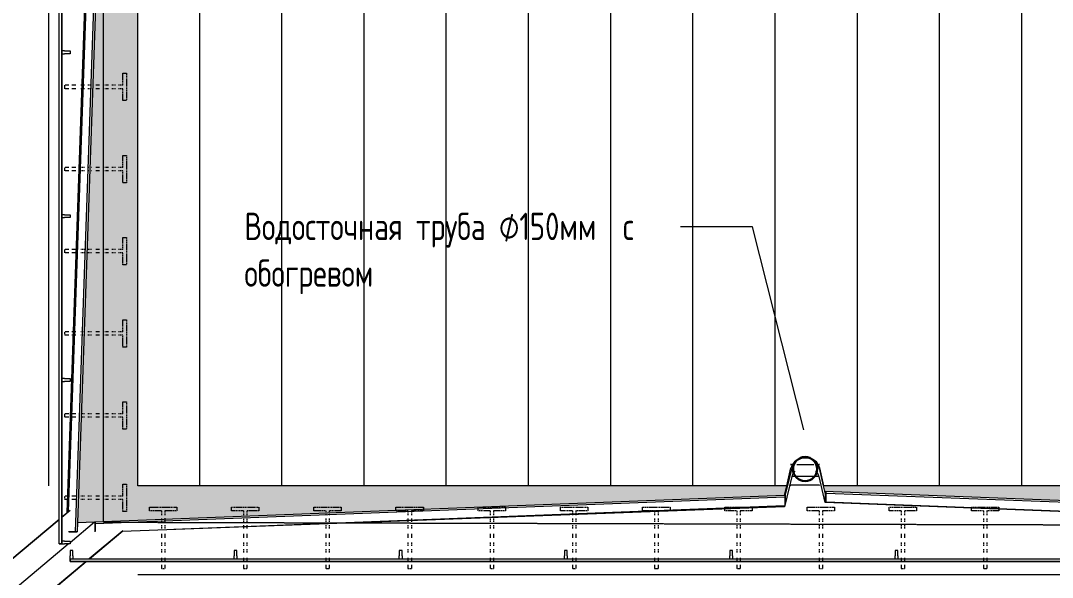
# Model space of a CAD drawing. Header units: millimetres. Extents: x -10178924 to 11692288, y -947381 to 58396.
# Drawn here: x 10250 to 17780, y -551515 to -547449 of the extents above; entities that cross this region are included whole.
import ezdxf

# ---------------------------------------------------------------- set-up
doc = ezdxf.new("R2010")
doc.units = ezdxf.units.MM
doc.linetypes.add('ADSK_Скрыто', pattern=[6, 3, -3])
doc.linetypes.add('ADSK_Штриховая_ш3 п1_5', pattern=[4.5, 3, -1.5])
for name, color, linetype, lineweight in [('Аннотация', 7, 'Continuous', 18), ('Антураж', 7, 'Continuous', 18), ('Крыша штриховка', 7, 'Continuous', 9), ('Обобщенные модели', 7, 'Continuous', 18), ('Ограждение', 7, 'Continuous', 9), ('Узлы', 7, 'Continuous', 18)]:
    doc.layers.add(name, color=color, linetype=linetype, lineweight=lineweight)
doc.layers.add('Линии', color=7, linetype='Continuous', lineweight=9, true_color=0x00a600)
doc.styles.add('GOST Common_3', font='GOST_Common.ttf', dxfattribs={"width": 0.8, "height": 350})

# ---------------------------------------------------------------- blocks, each defined once
blk = doc.blocks.new('Ограждение - 20 доп поручень 300-1864261-План кровли АР')
at = {"layer": 'Ограждение'}
for p, q in [((-60, 10), (-40, 10)), ((-60, 10), (-60, -10)), ((0, 10), (-40, 10)), ((0, -10), (0, 10)), ((-40, -10), (-60, -10)), ((-40, -10), (0, -10))]:
    blk.add_line(p, q, dxfattribs=at)
blk = doc.blocks.new('Ограждение - Ограждение-2505142-План кровли АР')
at = {"extrusion": (0, 0, -1), "zscale": -1, "rotation": 180}
for p in [(-10610.7, 16843.2), (-10610.7, 15646.6), (-10610.7, 14450.1), (-10610.7, 13263.5)]:
    blk.add_blockref('Ограждение - 20 доп поручень 300-1864261-План кровли АР', p, dxfattribs=at)
blk = doc.blocks.new('Тип верхнего поручня - Верхний поручень_Внутренний_-2505167-План кровли АР')
at = {"layer": 'Ограждение'}
for p, q in [((10530.7, 13253.5), (10530.7, 20417.7)), ((10550.7, 20437.7), (10550.7, 13253.5)), ((10550.7, 13253.5), (10530.7, 13253.5))]:
    blk.add_line(p, q, dxfattribs=at)
blk = doc.blocks.new('Тип верхнего поручня - Верхний поручень_Внутренний_-V27-План кровли АР')
at = {"layer": 'Ограждение'}
for p, q in [((10530.7, 13253.5), (10530.7, 20427.7)), ((10550.7, 13253.5), (10550.7, 20427.7)), ((10530.7, 13253.5), (10550.7, 13253.5))]:
    blk.add_line(p, q, dxfattribs=at)
blk = doc.blocks.new('Водосток - Тип 1 _карниз больше 490мм_-V29-План кровли АР')
at = {"layer": 'Обобщенные модели'}
for p, q in [((18.8, 285), (33.5, 285)), ((65.3, 285), (125, 285)), ((125, 285), (188.9, 285)), ((220.7, 285), (231.2, 285)), ((125, 135), (18.8, 135)), ((231.2, 135), (125, 135))]:
    blk.add_line(p, q, dxfattribs=at)
for points, knots in [([(30.5, 278.2), (30.2, 279), (28.8, 281.5), (25.1, 284.3), (21.1, 285), (18.8, 285)], [-0.143133, -0.143133, -0.143133, -0.143133, -0.1176471, -0.0588235, 0, 0, 0, 0]), ([(231.2, 285), (228.9, 285), (225.6, 284.4), (222.9, 282.7), (222, 281.9)], [-1, -1, -1, -1, -0.94117647, -0.90191459, -0.90191459, -0.90191459, -0.90191459]), ([(222.5, 205.5), (222.5, 204.6), (222.4, 201.8), (222.3, 199), (222.2, 197.1)], [-0.48122835, -0.48122835, -0.48122835, -0.48122835, -0.47058824, -0.44620916, -0.44620916, -0.44620916, -0.44620916]), ([(18.8, 135), (21.1, 135), (24.1, 135.5), (26.7, 137), (27.4, 137.6)], [-1, -1, -1, -1, -0.94117647, -0.90945651, -0.90945651, -0.90945651, -0.90945651]), ([(222.6, 137.6), (223.3, 137), (225.9, 135.5), (228.9, 135), (231.2, 135)], [-0.0906302, -0.0906302, -0.0906302, -0.0906302, -0.05882353, 0, 0, 0, 0])]:
    blk.add_open_spline(points, degree=3, knots=knots, dxfattribs=at)
blk = doc.blocks.new('Ограждение - Ограждение-2940136-План кровли АР')
at = {"rotation": 89.99999999999946}
for p in [(10620.7, 13205.5), (11817, 13205.5), (13023.3, 13205.5), (14229.6, 13205.5), (15435.8, 13205.5), (16642.1, 13205.5)]:
    blk.add_blockref('Ограждение - 20 доп поручень 300-1864261-План кровли АР', p, dxfattribs=at)
blk = doc.blocks.new('Тип верхнего поручня - Верхний поручень_Внутренний_-2940138-План кровли АР')
at = {"layer": 'Ограждение'}
for p, q in [((10610.7, 13125.5), (10610.7, 13145.5)), ((10610.7, 13145.5), (38154.9, 13145.5)), ((38164.9, 13125.5), (10610.7, 13125.5))]:
    blk.add_line(p, q, dxfattribs=at)
blk = doc.blocks.new('Тип верхнего поручня - Верхний поручень_Внутренний_-V31-План кровли АР')
at = {"layer": 'Ограждение'}
for p, q in [((10610.7, 13145.5), (10610.7, 13125.5)), ((10610.7, 13145.5), (38154.9, 13145.5)), ((10610.7, 13125.5), (38164.9, 13125.5))]:
    blk.add_line(p, q, dxfattribs=at)
blk = doc.blocks.new('Ограждение - Ограждение-2967915-План кровли АР')
at = {"layer": 'Ограждение'}
for p, q in [((10550.7, 13450.8), (10610.1, 13500.5)), ((10550.7, 13448.9), (10610.7, 13499.1)), ((3966.9, 7941), (10530.7, 13434.1)), ((3966.9, 7939.1), (10530.7, 13432.2)), ((10610.7, 13264.5), (10789.7, 13414.2)), ((10994.9, 13349.9), (10750.7, 13145.5)), ((10752.9, 13145.5), (10996.3, 13349.2)), ((4418.6, 8082.5), (10597.6, 13253.5)), ((10726.8, 13125.5), (4323.3, 7766.6)), ((4325.5, 7766.6), (10729, 13125.5)), ((3781.3, 7785.6), (3820.6, 7818.5)), ((3782.2, 7784.6), (3781.3, 7785.6)), ((3782.2, 7784.6), (3822.7, 7818.5)), ((3824.2, 7734.4), (3782.2, 7784.6)), ((3947, 7587.7), (3930.7, 7607.2)), ((3981.9, 7654), (4009, 7629.3)), ((4013.9, 7507.7), (3962.9, 7568.7)), ((4062.5, 7548.4), (4013.9, 7507.7)), ((4014.8, 7506.6), (4062.5, 7546.5)), ((4014.8, 7506.6), (4013.9, 7507.7))]:
    blk.add_line(p, q, dxfattribs=at)
blk = doc.blocks.new('Ограждение - Ограждение-2968274-План кровли АР')
at = {"layer": 'Ограждение'}
for p, q in [((10740, 20784.2), (10746.1, 20791.2)), ((10861.9, 20707.9), (10550.7, 20351.2)), ((10585.7, 20443), (10840.6, 20735.2)), ((10790.6, 20778.7), (10840.6, 20735.2)), ((10840.6, 20735.2), (10853.4, 20724)), ((10853.4, 20724), (10861.6, 20716.8)), ((10550.7, 20186.8), (10847.3, 20526.8)), ((10550.7, 20402.9), (10568.3, 20423)), ((3917.7, 12797.5), (10530.7, 20379.9)), ((10530.7, 20328.2), (3962.8, 12797.5)), ((4019.8, 12698.4), (10530.7, 20163.8)), ((3831.3, 12862.8), (9632.6, 19514.6)), ((3906.2, 12797.5), (3831.3, 12862.8)), ((4019.8, 12698.4), (3966.9, 12744.5))]:
    blk.add_line(p, q, dxfattribs=at)
blk = doc.blocks.new('Ограждение - Ограждение-2968875-План кровли АР')
at = {"layer": 'Ограждение'}
for p, q in [((17774, 20935.9), (18467.1, 19851.4)), ((18476.8, 19833.6), (17774.1, 20933.1)), ((17443.9, 20776.7), (18858.8, 18563.1)), ((17445.7, 20776.5), (18865.6, 18555)), ((17669.3, 20760.9), (17763.3, 20613.8)), ((17793.1, 20567.2), (18276.2, 19811.3)), ((19287.9, 17891.6), (19368.4, 17765.7)), ((19289.6, 17891.6), (19369.4, 17766.7)), ((19368.7, 17765.7), (19516, 17871.6)), ((19516, 17871.6), (19369.4, 17766.7)), ((19503.2, 17891.6), (19516, 17871.6)), ((19516, 17871.6), (19539.8, 17891.6)), ((19516, 17871.6), (23426.4, 13678.1)), ((23674, 13678.1), (19744.9, 17891.6)), ((19746.9, 17891.6), (23676, 13678.1)), ((19368.4, 17765.7), (19421.9, 17803.9)), ((19367.7, 17764.7), (19368.7, 17765.7)), ((19367.7, 17764.7), (23178.4, 13678.1)), ((19369.4, 17766.7), (19368.4, 17765.7)), ((19368.7, 17765.7), (23180.4, 13678.1))]:
    blk.add_line(p, q, dxfattribs=at)
blk = doc.blocks.new('Антураж 4 - Антураж 4-5053377-План кровли АР')
at = {"layer": 'Антураж'}
for p, q in [((15877.1, 13806.8), (15832.7, 13620.9)), ((15841.3, 13678.1), (15872.2, 13807.8)), ((16077.1, 13806.8), (16107.8, 13678.1)), ((16113, 13677.9), (16082, 13807.8)), ((15877.1, 13745.3), (15824.2, 13523.8)), ((16077.1, 13745.3), (15877.1, 13745.3)), ((16122.3, 13556), (16077.1, 13745.3)), ((16117.3, 13638.2), (16121.4, 13620.9)), ((16126.3, 13621.9), (16122.5, 13638)), ((16127.8, 13622.4), (16128.5, 13637.8)), ((15826.4, 13594.4), (10793.6, 13399)), ((15825.7, 13609.8), (15826.4, 13594.4)), ((15826.4, 13594.4), (15826.4, 13532.9)), ((15827.8, 13621.9), (15827.8, 13558.3)), ((15832.7, 13620.9), (15827.8, 13621.9)), ((15827.8, 13558.3), (15832.3, 13557.4)), ((15832.7, 13559.4), (15832.7, 13620.9)), ((16121.4, 13620.9), (16126.3, 13621.9)), ((16121.4, 13620.9), (16121.4, 13559.4)), ((16126.3, 13558.3), (16121.9, 13557.4)), ((24355.3, 13238.2), (16122.3, 13556)), ((16126.3, 13558.3), (16126.3, 13621.9)), ((24360.3, 13304.6), (16127.8, 13622.4)), ((16127.8, 13558.8), (16127.8, 13622.4)), ((24360.3, 13240.9), (16127.8, 13558.8)), ((15824.2, 13523.8), (10989.5, 13343.5)), ((15825.9, 13530.7), (11368.2, 13357.7)), ((10793.6, 13399), (10792.8, 13414.4)), ((10792.8, 13414.4), (10792.8, 13408)), ((10792.8, 13408), (10793.1, 13401.7)), ((10793, 13405.6), (10793, 13407.7)), ((10793, 13407.7), (10793.3, 13401.4)), ((10793.1, 13403.8), (10793, 13405.6)), ((10793.1, 13401.7), (10793.1, 13403.8)), ((10793.3, 13401.4), (10793.3, 13345.5)), ((10793.6, 13341), (10793.6, 13399))]:
    blk.add_line(p, q, dxfattribs=at)
for centre, major_axis, start_param, end_param in [((15977.1, 13787.3), (107.3, 0), 0.212798, 2.928795), ((15977.1, 13787.3), (102.3, 0), 0.212798, 2.928795), ((15977.1, 13723.6), (102.3, 0), 2.437166, 2.903999), ((15977.1, 13723.6), (102.3, 0), 0.237594, 0.721075)]:
    blk.add_ellipse(centre, major_axis=major_axis, ratio=0.905569, start_param=start_param, end_param=end_param, dxfattribs=at)
blk = doc.blocks.new('Антураж 21 - Антураж 21-5695973-План кровли АР')
at = {"layer": 'Антураж'}
for p, q in [((10905, 20720.7), (10646.7, 13342)), ((10857.1, 20720.7), (10905, 20720.7)), ((10905, 20720.7), (10920.8, 20720.1)), ((10589.6, 13483.3), (10836, 20513.8)), ((10843.6, 20522.5), (10597.4, 13489.8)), ((9367.8, 12460.9), (9600.4, 19097.1)), ((9602.3, 19099.3), (9369.7, 12462.4)), ((10664.9, 13409.4), (10662.5, 13341.4)), ((10646.7, 13342), (10600.2, 13342)), ((10604.7, 13341.9), (10649.5, 13341.9)), ((10662.5, 13341.4), (10646.7, 13342)), ((10649.5, 13341.9), (10656, 13341.6)), ((10652.4, 13341.7), (10650.5, 13341.7)), ((10650.5, 13341.7), (10657.1, 13341.4)), ((10654.2, 13341.6), (10652.4, 13341.7)), ((10656, 13341.6), (10654.2, 13341.6)), ((10657.1, 13341.4), (10662.5, 13341.4))]:
    blk.add_line(p, q, dxfattribs=at)
blk = doc.blocks.new('Кровля')
at = {"layer": 'Крыша штриховка'}
h = blk.add_hatch(dxfattribs=at)
h.set_pattern_fill('FP_3', color=256, style=0, pattern_type=2)
h.set_pattern_definition([(270, (156.06, -17199.3), (600, 4e-14), [])])
h.paths.add_polyline_path([(37615.8, 13678.1), (37706.7, 13678.1), (37706.7, 19364), (31852, 19566.7), (30291.8, 19358.3), (30008.9, 18978.9), (30109.6, 18978.9), (30088.8, 18918.9), (29964.2, 18918.9), (29183.2, 17873.2), (29184.3, 17872), (25273.5, 13678.1), (32606.4, 13678.1), (32637.3, 13807.8), (32645.4, 13826), (32644.4, 13828.6), (32639.9, 13832), (32639.9, 13833.1), (32648.6, 13833.1), (32650.8, 13838.2), (32677.9, 13864.5), (32708.1, 13879.1), (32742.2, 13884.4), (32778.6, 13878.6), (32809.6, 13862.9), (32834.6, 13835.9), (32835.9, 13833.1), (32840.3, 13832), (32837.3, 13829.7), (32847.3, 13806.8), (32878, 13678.1), (37490, 13678.1)])
h.paths.add_polyline_path([(11110.2, 13678.1), (15841.3, 13678.1), (15872.2, 13807.8), (15880.3, 13826), (15879.2, 13828.6), (15874.8, 13832), (15874.8, 13833.1), (15883.5, 13833.1), (15885.7, 13838.2), (15912.8, 13864.5), (15943, 13879.1), (15977.1, 13884.4), (16013.5, 13878.6), (16044.5, 13862.9), (16069.5, 13835.9), (16070.8, 13833.1), (16075.2, 13832), (16072.2, 13829.7), (16082.2, 13806.8), (16112.9, 13678.1), (23178.4, 13678.1), (19368.4, 17765.4), (19370.1, 17766.7), (19368.4, 17765.7), (19287.9, 17891.6), (18889.8, 17891.6), (18418.2, 19252.3), (18339.2, 19376), (16914.3, 19566.4), (11105, 19365.2), (11105, 13678.1)])
h.paths.add_polyline_path([(32837.2, 13745.3), (32841.3, 13745.3), (32837.6, 13751.1)])
h.paths.add_polyline_path([(16076.1, 13745.3), (16072.5, 13751.1), (16072.5, 13745.3)])
h.paths.add_polyline_path([(11105, 20651.5), (12590.9, 20677.2), (15833.4, 20789.5), (15843.6, 20837), (15833.4, 20838.9), (11105, 20675.2)])
h.paths.add_polyline_path([(37706.7, 20653.4), (37706.7, 20941.3), (37670, 20941.3), (37670, 20675.2), (32021.5, 20870.7), (32024.3, 20856.6), (32024.3, 20850.2), (37670, 20654.7)])
h.paths.add_polyline_path([(17085.6, 20843.6), (17050, 20941.3), (16776.8, 20941.3), (16764.9, 20886.4), (17050, 20848.3)])
h.paths.add_polyline_path([(31690, 20845.2), (31726.8, 20851.2), (31726.8, 20857.6), (31744.9, 20941.3), (31725, 20941.3), (31690.2, 20845.7)])
h = blk.add_hatch(dxfattribs=at)
h.set_pattern_fill('FP_9', color=256, style=0, pattern_type=2)
h.set_pattern_definition([(180, (1558.75, 0), (-7e-14, -600), [])])
h.paths.add_polyline_path([(3966.9, 7941), (9367.8, 12460.9), (9600.4, 19097.1), (4019.8, 12698.4), (3966.9, 12744.5), (3966.9, 8266.8)])
h.paths.add_polyline_path([(10589.6, 13483.3), (10597.4, 13489.8), (10842.9, 20521.7), (10836, 20513.8), (10592.2, 13557.8)])
h.paths.add_polyline_path([(10920.8, 20720.1), (10923.6, 20798), (10919.1, 20799.4), (10853.4, 20724), (10857.1, 20720.7), (10914.4, 20720.4)])
h = blk.add_hatch(dxfattribs=at)
h.set_pattern_fill('FP_23', color=256, style=0, pattern_type=2)
h.set_pattern_definition([(270, (0, 2567.63), (600, 4e-14), [])])
h.paths.add_polyline_path([(3981.9, 7654), (4418.6, 8082.5), (3966.9, 7704.5), (3966.9, 7665.2), (3976.2, 7658.3)])
h.paths.add_polyline_path([(44717.3, 7766.6), (44900, 7766.6), (39419.5, 12094.4), (35435, 12262.6), (35435, 8885), (33439.1, 8885), (33439.1, 12346.9), (32344.8, 12393.1), (32008.1, 12380.1), (32008.1, 12195.2), (33275.3, 12195.2), (33275.3, 11802.4), (32008.1, 11802.4), (32008.1, 11561.3), (33275.3, 11561.3), (33275.3, 11168.5), (32008.1, 11168.5), (32008.1, 10907.8), (33275.3, 10907.8), (33275.3, 10514.9), (32008.1, 10514.9), (32008.1, 10273.9), (33275.3, 10273.9), (33275.3, 9881), (32008.1, 9881), (32008.1, 9640), (33275.3, 9640), (33275.3, 9247.1), (32008.1, 9247.1), (32008.1, 9006.1), (33275.3, 9006.1), (33275.3, 8613.2), (31875.3, 8613.2), (31875.3, 8893), (17020, 8893.7), (17020, 12368.1), (16400.1, 12392.1), (14513.7, 12321.7), (14513.7, 12309.4), (14550, 12309.4), (14550, 9189.4), (14513.7, 9189.4), (14513.7, 8885), (12713.7, 8885), (12713.7, 9189.4), (12664, 9189.4), (12664, 12252.8), (9546.6, 12136), (4325.5, 7766.6), (14440.9, 7766.6), (14440.9, 8352.9), (15840.9, 8352.9), (15840.9, 7766.6), (19614.6, 7766.6), (19614.6, 8375.4), (21115.3, 8375), (21115.3, 7766.6), (27609.3, 7766.6), (27609.3, 8373.2), (23414.4, 8373.2), (23414.4, 8378.5), (22014.4, 8378.5), (22014.4, 8771.3), (23414.4, 8771.3), (23414.4, 8766), (31814.4, 8766), (31814.4, 8373.2), (29114.6, 8373.2), (29114.6, 7766.6), (29660.9, 7766.6), (29660.9, 8332.9), (31240.5, 8332.9), (31240.5, 7766.6), (39870.1, 7766.6), (39870.1, 8332.9), (41229.7, 8332.9), (41229.7, 7766.6), (44398.6, 7766.6)])
h.paths.add_polyline_path([(20144.4, 8378.5), (19194.4, 8378.5), (19194.4, 8771.3), (21994.4, 8771.3), (21994.4, 8378.5), (20494.1, 8378.5)])
h.paths.add_polyline_path([(18698.9, 8378.5), (17790.5, 8378.5), (17790.5, 8771.3), (19190.5, 8771.3), (19190.5, 8378.5), (19060.3, 8378.5)])
h.paths.add_polyline_path([(17670.2, 8378.5), (16370.5, 8378.5), (16370.5, 8771.3), (17770.5, 8771.3), (17770.5, 8378.5), (17737.8, 8378.5)])
h.paths.add_polyline_path([(15550.6, 9038.5), (15218.9, 9038.5), (15218.9, 9431.3), (16618.9, 9431.3), (16618.9, 9038.5), (15807.9, 9038.5)])
h.paths.add_polyline_path([(16169.3, 9599.9), (15218.9, 9599.9), (15218.9, 9992.7), (16618.9, 9992.7), (16618.9, 9599.9), (16518.6, 9599.9)])
h.paths.add_polyline_path([(15807.9, 10147.2), (15218.9, 10147.2), (15218.9, 10540.1), (16618.9, 10540.1), (16618.9, 10147.2), (16169.3, 10147.2)])
h.paths.add_polyline_path([(15318.6, 10781.1), (15218.9, 10781.1), (15218.9, 11174), (16618.9, 11174), (16618.9, 10781.1), (15386.2, 10781.1)])
h.paths.add_polyline_path([(15264.9, 11354.8), (15165.2, 11354.8), (15165.2, 11747.6), (16565.2, 11747.6), (16565.2, 11354.8), (15318.6, 11354.8)])
h.paths.add_polyline_path([(16169.3, 11883), (15165.2, 11883), (15165.2, 12275.8), (16565.2, 12275.8), (16565.2, 11883), (16350, 11883)])
h.paths.add_polyline_path([(24355.3, 13238.2), (32597, 13556), (32597, 13557.5), (32593, 13558.3), (32593, 13621.9), (32596.8, 13638), (32590.8, 13637.8), (32591.5, 13621.9), (32591, 13558.7), (24355.3, 13241.1), (16127.8, 13558.8), (16127.8, 13637.8), (16122.5, 13637.8), (16126.3, 13621.9), (16126.3, 13558.3), (16121.9, 13557.3), (16122.3, 13556), (24355.3, 13238.2)])
h.paths.add_polyline_path([(24359.6, 13320), (24359.6, 13320.3), (24359.6, 13320)])
h.paths.add_polyline_path([(37833.6, 13346.8), (37829.7, 13349.9), (32893, 13558.3), (32893, 13637.3), (32887.8, 13637.3), (32891.4, 13621.9), (32891.4, 13558.3), (32887.1, 13557.3), (32887.7, 13555.6), (37791.1, 13348.6)])
h.paths.add_polyline_path([(11368.2, 13357.7), (15824.2, 13523.8), (15825.9, 13530.7), (11467.3, 13361.5)])
h.paths.add_polyline_path([(15826.4, 13532.9), (15832.3, 13557.4), (15827.8, 13558.3), (15827.8, 13621.9), (15825.7, 13609.7), (15826.4, 13594.4), (15826.4, 13556)])
at = {"layer": 'Узлы', "true_color": 0xffffff}
h = blk.add_hatch(color=7, dxfattribs=at)
h.paths.add_polyline_path([(41826.4, -521.9), (49650.9, -521.9), (49650.9, 475.1), (49562.8, 474), (49503.2, -470.6), (45149.2, -323.1), (41142.1, -458.2), (41079.8, -77.1), (41079.8, -521.9), (41465, -521.9)])
h.paths.add_polyline_path([(-453.6, -388.9), (8078.1, -388.9), (8077.3, -26.3), (7973.5, -276.8), (3655.9, -146.8), (-674.6, -298.6), (-736.9, 259.3), (-736.9, -388.9)])
h.paths.add_polyline_path([(41079.8, 177.9), (41097.9, 182.8), (41188.3, 1719.8), (35856.5, 1526.9), (35850.1, 1488.2), (41079.8, 1488.2), (41079.8, 182)])
h.paths.add_polyline_path([(8078.1, 312.2), (8078.1, 1488.2), (12889.9, 1488.2), (12882.6, 1527), (8005.2, 1701.9), (8062.3, 316.3)])
h.paths.add_polyline_path([(-736.9, 502.7), (-468.8, 8048.7), (-6523.1, 7837.4), (-6529.6, 7798.6), (-736.9, 7798.6), (-736.9, 522.8)])
h.paths.add_polyline_path([(49650.9, 797.5), (49650.9, 7859.4), (55891.9, 7859.4), (55891.9, 8470.8), (55881.1, 8467.5), (55687, 7999.8), (49350.5, 8221), (49618.7, 803.5), (49632.8, 802.6), (49650.1, 797.7)])
h.paths.add_polyline_path([(16530.7, 1488.2), (35571.8, 1488.2), (35566.4, 1520.3), (29060, 1756.5), (29059.6, 1633.4), (19380, 1633.4), (19380, 1744.1), (13174.7, 1526.9), (13168.2, 1488.2), (15807.9, 1488.2)])
h.paths.add_polyline_path([(-7227.8, 7798.6), (-6807.9, 7798.6), (-6813, 7829.1), (-7122.5, 7899.2), (-6947.6, 14171.4), (-7182.5, 20168.5), (-7227.8, 20180.1), (-7227.8, 7899.2)])
h.paths.add_polyline_path([(55891.9, 8773.7), (55891.9, 16804.8), (55861.4, 16796.7), (55713, 12784.8), (55861.2, 8781.6), (55864.6, 8780.7)])
h.paths.add_polyline_path([(24355.3, 13320.2), (32597, 13639), (32606.4, 13678.1), (16107.8, 13678.1), (16117.8, 13638.2), (24355.3, 13320.2)])
h.paths.add_polyline_path([(10664.9, 13409.4), (15825, 13609.8), (15841.3, 13678.1), (11105, 13678.1), (11105, 21012.5), (10508.5, 21012), (10529.1, 20925.4), (10923.6, 20798), (10667.1, 13472.9)])
h.paths.add_polyline_path([(38181.7, 13414.1), (37897.5, 20847.2), (38471.4, 21009.5), (38481.1, 21051.3), (37706.7, 21051.3), (37706.7, 13678.1), (32878, 13678.1), (32887.7, 13637.6), (38174.9, 13414.4)])
h.paths.add_polyline_path([(55891.9, 17107.6), (55891.9, 32796.3), (55861.3, 32788.2), (55572.3, 24949.4), (55861.2, 17115.6), (55864.6, 17114.7)])
h.paths.add_polyline_path([(-7227.8, 20474.6), (-7182.8, 20486.1), (-6960.1, 26174.2), (-7182.6, 31854.5), (-7227.8, 31866), (-7227.8, 20478.7)])
h.paths.add_polyline_path([(45338.1, 20583.1), (45060.3, 27855.3), (45031.9, 27862.7), (45031.9, 21051.3), (38748.9, 21051.3), (38758.7, 21008.8), (45143.6, 20595.7)])
h.paths.add_polyline_path([(3392.9, 20705.4), (10228.7, 20955.9), (10241.6, 21012.5), (3737.3, 21012.5), (3737.3, 28192.7), (3693.8, 28181.5), (3395.2, 20761.3)])
h.paths.add_polyline_path([(45031.9, 28151.9), (45060.5, 28159.8), (45349.7, 35731.9), (45288.1, 37345), (45031.9, 37345), (45031.9, 28159.8)])
h.paths.add_polyline_path([(3737.3, 28469.4), (3737.3, 42947.5), (3702.4, 42938.6), (3419.3, 35707.7), (3702.4, 28478.4), (3736.8, 28469.6)])
h.paths.add_polyline_path([(-7227.8, 32160.5), (-7192.2, 32169.6), (-7003.4, 37563.7), (-7192, 42951.9), (-7227.8, 42961.1), (-7227.8, 32164.6)])
h.paths.add_polyline_path([(55891.9, 33099.2), (55891.9, 43246.9), (55860, 43238.6), (55675.4, 38159.5), (55861.2, 33107.2), (55864.6, 33106.3)])
h.paths.add_polyline_path([(45071.8, 38095), (45259.5, 38095), (45067.3, 43127.7), (45031.9, 43136.9), (45031.9, 38095), (45070, 38095)])
h.paths.add_polyline_path([(3737.3, 43224.3), (3737.3, 43716.6), (-7227.8, 43716.6), (-7227.8, 43255.6), (-7191.7, 43264.8), (-7067.6, 43609), (-1846.2, 43421.7), (3578, 43616.1), (3702.1, 43233.3), (3736.9, 43224.4)])
h.paths.add_polyline_path([(45031.9, 43426.1), (45104.3, 43444.9), (45207, 43781.1), (50463, 43599.1), (55714, 43781), (55835.6, 43550.7), (55891.9, 43536.1), (55891.9, 43898.8), (45031.9, 43898.8), (45031.9, 43440)])
at = {"layer": 'Аннотация', "lineweight": 9}
for p, q in [((15065.1, 15567.8), (15065.3, 15567.8)), ((15590.3, 15567.8), (15065.1, 15567.8)), ((15966.2, 14087.1), (15590.3, 15567.8))]:
    blk.add_line(p, q, dxfattribs=at)
at = {"layer": 'Линии', "color": 7}
for p, q in [((10923.6, 20798), (10664.9, 13409.4)), ((11105, 13678.1), (11105, 20675.2)), ((15841.3, 13678.1), (11105, 13678.1)), ((15824.9, 13609.7), (15841.3, 13678.1)), ((16107.8, 13678.1), (16117.3, 13638.2)), ((32606.4, 13678.1), (16107.8, 13678.1)), ((16117.3, 13638.2), (24355.3, 13320.2)), ((10664.9, 13409.4), (15824.9, 13609.7))]:
    blk.add_line(p, q, dxfattribs=at)
at = {"layer": 'Линии', "color": 7, "linetype": 'ADSK_Штриховая_ш3 п1_5'}
for q in [(10855, 20782.5), (37932.4, 13340.5)]:
    blk.add_line((10855, 13411.9), q, dxfattribs=at)
at = {"layer": 'Линии', "color": 5, "true_color": 0x0000ff}
for p, q in [((10455, 13678.1), (10455, 20362.5)), ((38356.7, 13028.1), (11105, 13028.1))]:
    blk.add_line(p, q, dxfattribs=at)
at = {"layer": 'Линии', "color": 7, "linetype": 'ADSK_Скрыто'}
for p, q in [((10996.4, 16690.3), (11021.4, 16690.3)), ((10996.4, 16602.8), (10996.4, 16690.3)), ((11021.4, 16690.3), (11021.4, 16490.3)), ((10571.4, 16577.8), (10571.4, 16602.8)), ((10601.4, 16602.8), (10571.4, 16602.8)), ((10601.4, 16577.8), (10571.4, 16577.8)), ((10651.4, 16602.8), (10621.4, 16602.8)), ((10651.4, 16577.8), (10621.4, 16577.8)), ((10716.4, 16602.8), (10686.4, 16602.8)), ((10716.4, 16577.8), (10686.4, 16577.8)), ((10766.4, 16602.8), (10736.4, 16602.8)), ((10766.4, 16577.8), (10736.4, 16577.8)), ((10826.4, 16602.8), (10796.4, 16602.8)), ((10826.4, 16577.8), (10796.4, 16577.8)), ((10891.4, 16602.8), (10861.4, 16602.8)), ((10891.4, 16577.8), (10861.4, 16577.8)), ((10941.4, 16602.8), (10911.4, 16602.8)), ((10941.4, 16577.8), (10911.4, 16577.8)), ((10996.4, 16602.8), (10961.4, 16602.8)), ((10996.4, 16577.8), (10961.4, 16577.8)), ((10996.4, 16490.3), (10996.4, 16577.8)), ((11021.4, 16490.3), (10996.4, 16490.3)), ((10996.4, 16090.3), (11021.4, 16090.3)), ((10996.4, 16002.8), (10996.4, 16090.3)), ((11021.4, 16090.3), (11021.4, 15890.3)), ((10571.4, 15977.8), (10571.4, 16002.8)), ((10601.4, 16002.8), (10571.4, 16002.8)), ((10601.4, 15977.8), (10571.4, 15977.8)), ((10651.4, 16002.8), (10621.4, 16002.8)), ((10651.4, 15977.8), (10621.4, 15977.8)), ((10716.4, 16002.8), (10686.4, 16002.8)), ((10716.4, 15977.8), (10686.4, 15977.8)), ((10766.4, 16002.8), (10736.4, 16002.8)), ((10766.4, 15977.8), (10736.4, 15977.8)), ((10826.4, 16002.8), (10796.4, 16002.8)), ((10826.4, 15977.8), (10796.4, 15977.8)), ((10891.4, 16002.8), (10861.4, 16002.8)), ((10891.4, 15977.8), (10861.4, 15977.8)), ((10941.4, 16002.8), (10911.4, 16002.8)), ((10941.4, 15977.8), (10911.4, 15977.8)), ((10996.4, 16002.8), (10961.4, 16002.8)), ((10996.4, 15977.8), (10961.4, 15977.8)), ((10996.4, 15890.3), (10996.4, 15977.8)), ((11021.4, 15890.3), (10996.4, 15890.3)), ((10996.4, 15490.3), (11021.4, 15490.3)), ((10996.4, 15402.8), (10996.4, 15490.3)), ((11021.4, 15490.3), (11021.4, 15290.3)), ((10571.4, 15377.8), (10571.4, 15402.8)), ((10601.4, 15402.8), (10571.4, 15402.8)), ((10601.4, 15377.8), (10571.4, 15377.8)), ((10651.4, 15402.8), (10621.4, 15402.8)), ((10651.4, 15377.8), (10621.4, 15377.8)), ((10716.4, 15402.8), (10686.4, 15402.8)), ((10716.4, 15377.8), (10686.4, 15377.8)), ((10766.4, 15402.8), (10736.4, 15402.8)), ((10766.4, 15377.8), (10736.4, 15377.8)), ((10826.4, 15402.8), (10796.4, 15402.8)), ((10826.4, 15377.8), (10796.4, 15377.8)), ((10891.4, 15402.8), (10861.4, 15402.8)), ((10891.4, 15377.8), (10861.4, 15377.8)), ((10941.4, 15402.8), (10911.4, 15402.8)), ((10941.4, 15377.8), (10911.4, 15377.8)), ((10996.4, 15402.8), (10961.4, 15402.8)), ((10996.4, 15377.8), (10961.4, 15377.8)), ((10996.4, 15290.3), (10996.4, 15377.8)), ((11021.4, 15290.3), (10996.4, 15290.3)), ((10996.4, 14890.3), (11021.4, 14890.3)), ((10996.4, 14802.8), (10996.4, 14890.3)), ((11021.4, 14890.3), (11021.4, 14690.3)), ((10571.4, 14777.8), (10571.4, 14802.8)), ((10601.4, 14802.8), (10571.4, 14802.8)), ((10601.4, 14777.8), (10571.4, 14777.8)), ((10651.4, 14802.8), (10621.4, 14802.8)), ((10651.4, 14777.8), (10621.4, 14777.8)), ((10716.4, 14802.8), (10686.4, 14802.8)), ((10716.4, 14777.8), (10686.4, 14777.8)), ((10766.4, 14802.8), (10736.4, 14802.8)), ((10766.4, 14777.8), (10736.4, 14777.8)), ((10826.4, 14802.8), (10796.4, 14802.8)), ((10826.4, 14777.8), (10796.4, 14777.8)), ((10891.4, 14802.8), (10861.4, 14802.8)), ((10891.4, 14777.8), (10861.4, 14777.8)), ((10941.4, 14802.8), (10911.4, 14802.8)), ((10941.4, 14777.8), (10911.4, 14777.8)), ((10996.4, 14802.8), (10961.4, 14802.8)), ((10996.4, 14777.8), (10961.4, 14777.8)), ((10996.4, 14690.3), (10996.4, 14777.8)), ((11021.4, 14690.3), (10996.4, 14690.3)), ((10996.4, 14290.3), (11021.4, 14290.3)), ((10996.4, 14202.8), (10996.4, 14290.3)), ((11021.4, 14290.3), (11021.4, 14090.3)), ((10571.4, 14177.8), (10571.4, 14202.8)), ((10601.4, 14202.8), (10571.4, 14202.8)), ((10601.4, 14177.8), (10571.4, 14177.8)), ((10651.4, 14202.8), (10621.4, 14202.8)), ((10651.4, 14177.8), (10621.4, 14177.8)), ((10716.4, 14202.8), (10686.4, 14202.8)), ((10716.4, 14177.8), (10686.4, 14177.8)), ((10766.4, 14202.8), (10736.4, 14202.8)), ((10766.4, 14177.8), (10736.4, 14177.8)), ((10826.4, 14202.8), (10796.4, 14202.8)), ((10826.4, 14177.8), (10796.4, 14177.8)), ((10891.4, 14202.8), (10861.4, 14202.8)), ((10891.4, 14177.8), (10861.4, 14177.8)), ((10941.4, 14202.8), (10911.4, 14202.8)), ((10941.4, 14177.8), (10911.4, 14177.8)), ((10996.4, 14202.8), (10961.4, 14202.8)), ((10996.4, 14177.8), (10961.4, 14177.8)), ((10996.4, 14090.3), (10996.4, 14177.8)), ((11021.4, 14090.3), (10996.4, 14090.3)), ((10996.4, 13690.3), (11021.4, 13690.3)), ((10996.4, 13602.8), (10996.4, 13690.3)), ((11021.4, 13690.3), (11021.4, 13490.3)), ((10571.4, 13577.8), (10571.4, 13602.8)), ((10601.4, 13602.8), (10571.4, 13602.8)), ((10601.4, 13577.8), (10571.4, 13577.8)), ((10651.4, 13602.8), (10621.4, 13602.8)), ((10651.4, 13577.8), (10621.4, 13577.8)), ((10716.4, 13602.8), (10686.4, 13602.8)), ((10716.4, 13577.8), (10686.4, 13577.8)), ((10766.4, 13602.8), (10736.4, 13602.8)), ((10766.4, 13577.8), (10736.4, 13577.8)), ((10826.4, 13602.8), (10796.4, 13602.8)), ((10826.4, 13577.8), (10796.4, 13577.8)), ((10891.4, 13602.8), (10861.4, 13602.8)), ((10891.4, 13577.8), (10861.4, 13577.8)), ((10941.4, 13602.8), (10911.4, 13602.8)), ((10941.4, 13577.8), (10911.4, 13577.8)), ((10996.4, 13602.8), (10961.4, 13602.8)), ((10996.4, 13577.8), (10961.4, 13577.8)), ((10996.4, 13490.3), (10996.4, 13577.8)), ((11021.4, 13490.3), (10996.4, 13490.3)), ((11189.1, 13520.7), (11389.1, 13520.7)), ((11189.1, 13495.7), (11189.1, 13520.7)), ((11276.6, 13495.7), (11189.1, 13495.7)), ((11276.6, 13495.7), (11276.6, 13460.7)), ((11389.1, 13495.7), (11301.6, 13495.7)), ((11301.6, 13495.7), (11301.6, 13460.7)), ((11389.1, 13520.7), (11389.1, 13495.7)), ((11789.1, 13520.7), (11989.1, 13520.7)), ((11789.1, 13495.7), (11789.1, 13520.7)), ((11876.6, 13495.7), (11789.1, 13495.7)), ((11876.6, 13495.7), (11876.6, 13460.7)), ((11989.1, 13495.7), (11901.6, 13495.7)), ((11901.6, 13495.7), (11901.6, 13460.7)), ((11989.1, 13520.7), (11989.1, 13495.7)), ((12389.1, 13520.7), (12589.1, 13520.7)), ((12389.1, 13495.7), (12389.1, 13520.7)), ((12476.6, 13495.7), (12389.1, 13495.7)), ((12476.6, 13495.7), (12476.6, 13460.7)), ((12589.1, 13495.7), (12501.6, 13495.7)), ((12501.6, 13495.7), (12501.6, 13460.7)), ((12589.1, 13520.7), (12589.1, 13495.7)), ((12989.1, 13520.7), (13189.1, 13520.7)), ((12989.1, 13495.7), (12989.1, 13520.7)), ((13076.6, 13495.7), (12989.1, 13495.7)), ((13076.6, 13495.7), (13076.6, 13460.7)), ((13189.1, 13495.7), (13101.6, 13495.7)), ((13101.6, 13495.7), (13101.6, 13460.7)), ((13189.1, 13520.7), (13189.1, 13495.7)), ((13589.1, 13520.7), (13789.1, 13520.7)), ((13589.1, 13495.7), (13589.1, 13520.7)), ((13676.6, 13495.7), (13589.1, 13495.7)), ((13676.6, 13495.7), (13676.6, 13460.7)), ((13789.1, 13495.7), (13701.6, 13495.7)), ((13701.6, 13495.7), (13701.6, 13460.7)), ((13789.1, 13520.7), (13789.1, 13495.7)), ((14189.1, 13520.7), (14389.1, 13520.7)), ((14189.1, 13495.7), (14189.1, 13520.7)), ((14276.6, 13495.7), (14189.1, 13495.7)), ((14276.6, 13495.7), (14276.6, 13460.7)), ((14389.1, 13495.7), (14301.6, 13495.7)), ((14301.6, 13495.7), (14301.6, 13460.7)), ((14389.1, 13520.7), (14389.1, 13495.7)), ((14789.1, 13520.7), (14989.1, 13520.7)), ((14789.1, 13495.7), (14789.1, 13520.7)), ((14876.6, 13495.7), (14789.1, 13495.7)), ((14876.6, 13495.7), (14876.6, 13460.7)), ((14989.1, 13495.7), (14901.6, 13495.7)), ((14901.6, 13495.7), (14901.6, 13460.7)), ((14989.1, 13520.7), (14989.1, 13495.7)), ((15389.1, 13520.7), (15589.1, 13520.7)), ((15389.1, 13495.7), (15389.1, 13520.7)), ((15476.6, 13495.7), (15389.1, 13495.7)), ((15476.6, 13495.7), (15476.6, 13460.7)), ((15589.1, 13495.7), (15501.6, 13495.7)), ((15501.6, 13495.7), (15501.6, 13460.7)), ((15589.1, 13520.7), (15589.1, 13495.7)), ((15989.1, 13520.7), (16189.1, 13520.7)), ((15989.1, 13495.7), (15989.1, 13520.7)), ((16076.6, 13495.7), (15989.1, 13495.7)), ((16076.6, 13495.7), (16076.6, 13460.7)), ((16189.1, 13495.7), (16101.6, 13495.7)), ((16101.6, 13495.7), (16101.6, 13460.7)), ((16189.1, 13520.7), (16189.1, 13495.7)), ((16589.1, 13520.7), (16789.1, 13520.7)), ((16589.1, 13495.7), (16589.1, 13520.7)), ((16676.6, 13495.7), (16589.1, 13495.7)), ((16676.6, 13495.7), (16676.6, 13460.7)), ((16789.1, 13495.7), (16701.6, 13495.7)), ((16701.6, 13495.7), (16701.6, 13460.7)), ((16789.1, 13520.7), (16789.1, 13495.7)), ((17189.1, 13520.7), (17389.1, 13520.7)), ((17189.1, 13495.7), (17189.1, 13520.7)), ((17276.6, 13495.7), (17189.1, 13495.7)), ((17276.6, 13495.7), (17276.6, 13460.7)), ((17389.1, 13495.7), (17301.6, 13495.7)), ((17301.6, 13495.7), (17301.6, 13460.7)), ((17389.1, 13520.7), (17389.1, 13495.7)), ((11276.6, 13440.7), (11276.6, 13410.7)), ((11301.6, 13440.7), (11301.6, 13410.7)), ((11876.6, 13440.7), (11876.6, 13410.7)), ((11901.6, 13440.7), (11901.6, 13410.7)), ((12476.6, 13440.7), (12476.6, 13410.7)), ((12501.6, 13440.7), (12501.6, 13410.7)), ((13076.6, 13440.7), (13076.6, 13410.7)), ((13101.6, 13440.7), (13101.6, 13410.7)), ((13676.6, 13440.7), (13676.6, 13410.7)), ((13701.6, 13440.7), (13701.6, 13410.7)), ((14276.6, 13440.7), (14276.6, 13410.7)), ((14301.6, 13440.7), (14301.6, 13410.7)), ((14876.6, 13440.7), (14876.6, 13410.7)), ((14901.6, 13440.7), (14901.6, 13410.7)), ((15476.6, 13440.7), (15476.6, 13410.7)), ((15501.6, 13440.7), (15501.6, 13410.7)), ((16076.6, 13440.7), (16076.6, 13410.7)), ((16101.6, 13440.7), (16101.6, 13410.7)), ((16676.6, 13440.7), (16676.6, 13410.7)), ((16701.6, 13440.7), (16701.6, 13410.7)), ((17276.6, 13440.7), (17276.6, 13410.7)), ((17301.6, 13440.7), (17301.6, 13410.7)), ((11276.6, 13390.7), (11276.6, 13360.7)), ((11301.6, 13390.7), (11301.6, 13360.7)), ((11876.6, 13390.7), (11876.6, 13360.7)), ((11901.6, 13390.7), (11901.6, 13360.7)), ((12476.6, 13390.7), (12476.6, 13360.7)), ((12501.6, 13390.7), (12501.6, 13360.7)), ((13076.6, 13390.7), (13076.6, 13360.7)), ((13101.6, 13390.7), (13101.6, 13360.7)), ((13676.6, 13390.7), (13676.6, 13360.7)), ((13701.6, 13390.7), (13701.6, 13360.7)), ((14276.6, 13390.7), (14276.6, 13360.7)), ((14301.6, 13390.7), (14301.6, 13360.7)), ((14876.6, 13390.7), (14876.6, 13360.7)), ((14901.6, 13390.7), (14901.6, 13360.7)), ((15476.6, 13390.7), (15476.6, 13360.7)), ((15501.6, 13390.7), (15501.6, 13360.7)), ((16076.6, 13390.7), (16076.6, 13360.7)), ((16101.6, 13390.7), (16101.6, 13360.7)), ((16676.6, 13390.7), (16676.6, 13360.7)), ((16701.6, 13390.7), (16701.6, 13360.7)), ((17276.6, 13390.7), (17276.6, 13360.7)), ((17301.6, 13390.7), (17301.6, 13360.7)), ((11276.6, 13325.7), (11276.6, 13295.7)), ((11276.6, 13265.7), (11276.6, 13235.7)), ((11301.6, 13325.7), (11301.6, 13295.7)), ((11301.6, 13265.7), (11301.6, 13235.7)), ((11876.6, 13325.7), (11876.6, 13295.7)), ((11876.6, 13265.7), (11876.6, 13235.7)), ((11901.6, 13325.7), (11901.6, 13295.7)), ((11901.6, 13265.7), (11901.6, 13235.7)), ((12476.6, 13325.7), (12476.6, 13295.7)), ((12476.6, 13265.7), (12476.6, 13235.7)), ((12501.6, 13325.7), (12501.6, 13295.7)), ((12501.6, 13265.7), (12501.6, 13235.7)), ((13076.6, 13325.7), (13076.6, 13295.7)), ((13076.6, 13265.7), (13076.6, 13235.7)), ((13101.6, 13325.7), (13101.6, 13295.7)), ((13101.6, 13265.7), (13101.6, 13235.7)), ((13676.6, 13325.7), (13676.6, 13295.7)), ((13676.6, 13265.7), (13676.6, 13235.7)), ((13701.6, 13325.7), (13701.6, 13295.7)), ((13701.6, 13265.7), (13701.6, 13235.7)), ((14276.6, 13325.7), (14276.6, 13295.7)), ((14276.6, 13265.7), (14276.6, 13235.7)), ((14301.6, 13325.7), (14301.6, 13295.7)), ((14301.6, 13265.7), (14301.6, 13235.7)), ((14876.6, 13325.7), (14876.6, 13295.7)), ((14876.6, 13265.7), (14876.6, 13235.7)), ((14901.6, 13325.7), (14901.6, 13295.7)), ((14901.6, 13265.7), (14901.6, 13235.7)), ((15476.6, 13325.7), (15476.6, 13295.7)), ((15476.6, 13265.7), (15476.6, 13235.7)), ((15501.6, 13325.7), (15501.6, 13295.7)), ((15501.6, 13265.7), (15501.6, 13235.7)), ((16076.6, 13325.7), (16076.6, 13295.7)), ((16076.6, 13265.7), (16076.6, 13235.7)), ((16101.6, 13325.7), (16101.6, 13295.7)), ((16101.6, 13265.7), (16101.6, 13235.7)), ((16676.6, 13325.7), (16676.6, 13295.7)), ((16676.6, 13265.7), (16676.6, 13235.7)), ((16701.6, 13325.7), (16701.6, 13295.7)), ((16701.6, 13265.7), (16701.6, 13235.7)), ((17276.6, 13325.7), (17276.6, 13295.7)), ((17276.6, 13265.7), (17276.6, 13235.7)), ((17301.6, 13325.7), (17301.6, 13295.7)), ((17301.6, 13265.7), (17301.6, 13235.7)), ((11276.6, 13215.7), (11276.6, 13185.7)), ((11301.6, 13215.7), (11301.6, 13185.7)), ((11876.6, 13215.7), (11876.6, 13185.7)), ((11901.6, 13215.7), (11901.6, 13185.7)), ((12476.6, 13215.7), (12476.6, 13185.7)), ((12501.6, 13215.7), (12501.6, 13185.7)), ((13076.6, 13215.7), (13076.6, 13185.7)), ((13101.6, 13215.7), (13101.6, 13185.7)), ((13676.6, 13215.7), (13676.6, 13185.7)), ((13701.6, 13215.7), (13701.6, 13185.7)), ((14276.6, 13215.7), (14276.6, 13185.7)), ((14301.6, 13215.7), (14301.6, 13185.7)), ((14876.6, 13215.7), (14876.6, 13185.7)), ((14901.6, 13215.7), (14901.6, 13185.7)), ((15476.6, 13215.7), (15476.6, 13185.7)), ((15501.6, 13215.7), (15501.6, 13185.7)), ((16076.6, 13215.7), (16076.6, 13185.7)), ((16101.6, 13215.7), (16101.6, 13185.7)), ((16676.6, 13215.7), (16676.6, 13185.7)), ((16701.6, 13215.7), (16701.6, 13185.7)), ((17276.6, 13215.7), (17276.6, 13185.7)), ((17301.6, 13215.7), (17301.6, 13185.7)), ((11276.6, 13150.7), (11276.6, 13120.7)), ((11301.6, 13150.7), (11301.6, 13120.7)), ((11876.6, 13150.7), (11876.6, 13120.7)), ((11901.6, 13150.7), (11901.6, 13120.7)), ((12476.6, 13150.7), (12476.6, 13120.7)), ((12501.6, 13150.7), (12501.6, 13120.7)), ((13076.6, 13150.7), (13076.6, 13120.7)), ((13101.6, 13150.7), (13101.6, 13120.7)), ((13676.6, 13150.7), (13676.6, 13120.7)), ((13701.6, 13150.7), (13701.6, 13120.7)), ((14276.6, 13150.7), (14276.6, 13120.7)), ((14301.6, 13150.7), (14301.6, 13120.7)), ((14876.6, 13150.7), (14876.6, 13120.7)), ((14901.6, 13150.7), (14901.6, 13120.7)), ((15476.6, 13150.7), (15476.6, 13120.7)), ((15501.6, 13150.7), (15501.6, 13120.7)), ((16076.6, 13150.7), (16076.6, 13120.7)), ((16101.6, 13150.7), (16101.6, 13120.7)), ((16676.6, 13150.7), (16676.6, 13120.7)), ((16701.6, 13150.7), (16701.6, 13120.7)), ((17276.6, 13150.7), (17276.6, 13120.7)), ((17301.6, 13150.7), (17301.6, 13120.7)), ((11276.6, 13100.7), (11276.6, 13070.7)), ((11301.6, 13070.7), (11276.6, 13070.7)), ((11301.6, 13100.7), (11301.6, 13070.7)), ((11876.6, 13100.7), (11876.6, 13070.7)), ((11901.6, 13070.7), (11876.6, 13070.7)), ((11901.6, 13100.7), (11901.6, 13070.7)), ((12476.6, 13100.7), (12476.6, 13070.7)), ((12501.6, 13070.7), (12476.6, 13070.7)), ((12501.6, 13100.7), (12501.6, 13070.7)), ((13076.6, 13100.7), (13076.6, 13070.7)), ((13101.6, 13070.7), (13076.6, 13070.7)), ((13101.6, 13100.7), (13101.6, 13070.7)), ((13676.6, 13100.7), (13676.6, 13070.7)), ((13701.6, 13070.7), (13676.6, 13070.7)), ((13701.6, 13100.7), (13701.6, 13070.7)), ((14276.6, 13100.7), (14276.6, 13070.7)), ((14301.6, 13070.7), (14276.6, 13070.7)), ((14301.6, 13100.7), (14301.6, 13070.7)), ((14876.6, 13100.7), (14876.6, 13070.7)), ((14901.6, 13070.7), (14876.6, 13070.7)), ((14901.6, 13100.7), (14901.6, 13070.7)), ((15476.6, 13100.7), (15476.6, 13070.7)), ((15501.6, 13070.7), (15476.6, 13070.7)), ((15501.6, 13100.7), (15501.6, 13070.7)), ((16076.6, 13100.7), (16076.6, 13070.7)), ((16101.6, 13070.7), (16076.6, 13070.7)), ((16101.6, 13100.7), (16101.6, 13070.7)), ((16676.6, 13100.7), (16676.6, 13070.7)), ((16701.6, 13070.7), (16676.6, 13070.7)), ((16701.6, 13100.7), (16701.6, 13070.7)), ((17276.6, 13100.7), (17276.6, 13070.7)), ((17301.6, 13070.7), (17276.6, 13070.7)), ((17301.6, 13100.7), (17301.6, 13070.7))]:
    blk.add_line(p, q, dxfattribs=at)
at = {"layer": 'Линии', "color": 7, "lineweight": 30}
blk.add_circle((15975, 13800.1), 88, dxfattribs=at)
at = {"layer": 'Антураж'}
for name in ['Антураж 4 - Антураж 4-5053377-План кровли АР', 'Антураж 21 - Антураж 21-5695973-План кровли АР']:
    blk.add_blockref(name, (0, 0), dxfattribs=at)
at = {"layer": 'Обобщенные модели'}
blk.add_blockref('Водосток - Тип 1 _карниз больше 490мм_-V29-План кровли АР', (15850, 13548.1), dxfattribs=at)
at = {"layer": 'Ограждение'}
for name in ['Ограждение - Ограждение-2505142-План кровли АР', 'Тип верхнего поручня - Верхний поручень_Внутренний_-2505167-План кровли АР', 'Тип верхнего поручня - Верхний поручень_Внутренний_-V27-План кровли АР', 'Ограждение - Ограждение-2940136-План кровли АР', 'Тип верхнего поручня - Верхний поручень_Внутренний_-2940138-План кровли АР', 'Тип верхнего поручня - Верхний поручень_Внутренний_-V31-План кровли АР', 'Ограждение - Ограждение-2968875-План кровли АР', 'Ограждение - Ограждение-2968274-План кровли АР', 'Ограждение - Ограждение-2967915-План кровли АР']:
    blk.add_blockref(name, (0, 0), dxfattribs=at)
at = {"layer": 'Аннотация', "lineweight": 9, "insert": (11882.9, 15672), "char_height": 200, "width": 3185.1, "attachment_point": 1, "line_spacing_factor": 1.022766, "style": 'GOST Common_3'}
blk.add_mtext('\\pxt1.8,3.6,5.4,7.2,9,10.8,12.6,14.4,16.2,18,19.8,21.6,23.4,25.2,27,28.8,30.6,32.4,34.2,36,37.8,39.6,41.4,43.2,45,46.8,48.6,50.4,52.2,54,55.8,57.6;{Водосточная труба ⌀150мм  с обогревом}', dxfattribs=at)

msp = doc.modelspace()

# ---------------------------------------------------------------- block references
msp.add_blockref('Кровля', (0, -564523.7))

doc.saveas('drawing.dxf')
